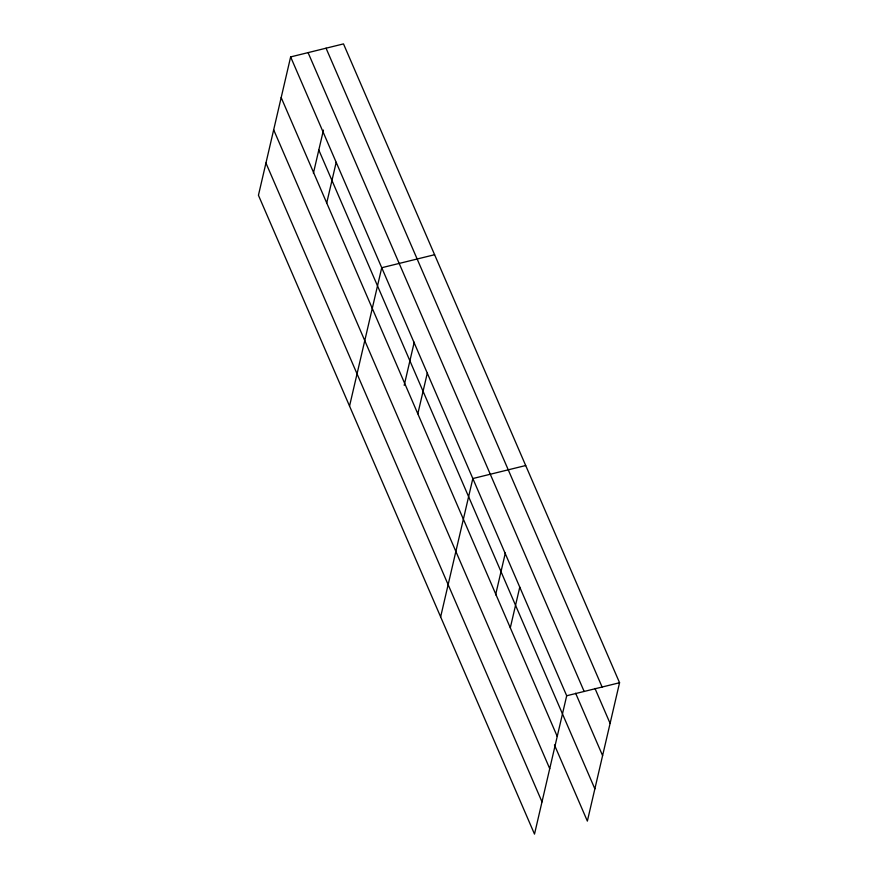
<?xml version="1.0" encoding="UTF-8"?>
<svg xmlns="http://www.w3.org/2000/svg" width="878" height="878" viewBox="0 0 878 878"><rect width="100%" height="100%" fill="white"/><g stroke="black" fill="none" stroke-linecap="round" stroke-linejoin="round"><path stroke-width="1.32" d="M290.64 56.916L258.439 195.267L534.504 834.1L566.694 695.749L290.64 56.916L343.496 43.9L619.561 682.733L587.36 821.084L554.457 744.939M313.402 173.229L323.444 130.087M326.726 202.983L336.186 162.32M349.543 406.086L381.732 267.724L434.599 254.719M404.198 385.332L414.229 342.233M417.829 413.801L427.29 373.139M440.635 616.894L472.836 478.543L525.702 465.527M495.598 594.856L505.333 553.041M510.305 627.803L519.765 587.141M566.694 695.749L619.561 682.733M326.056 48.191L602.11 687.024M594.988 688.44L610.1 723.395M308.079 52.625L584.144 691.447M575.628 693.214L602.593 755.629M318.802 150.017L594.867 788.85M281.179 97.579L557.234 736.412M273.673 129.812L549.727 768.645M265.946 163.034L542 801.866"/></g></svg>
